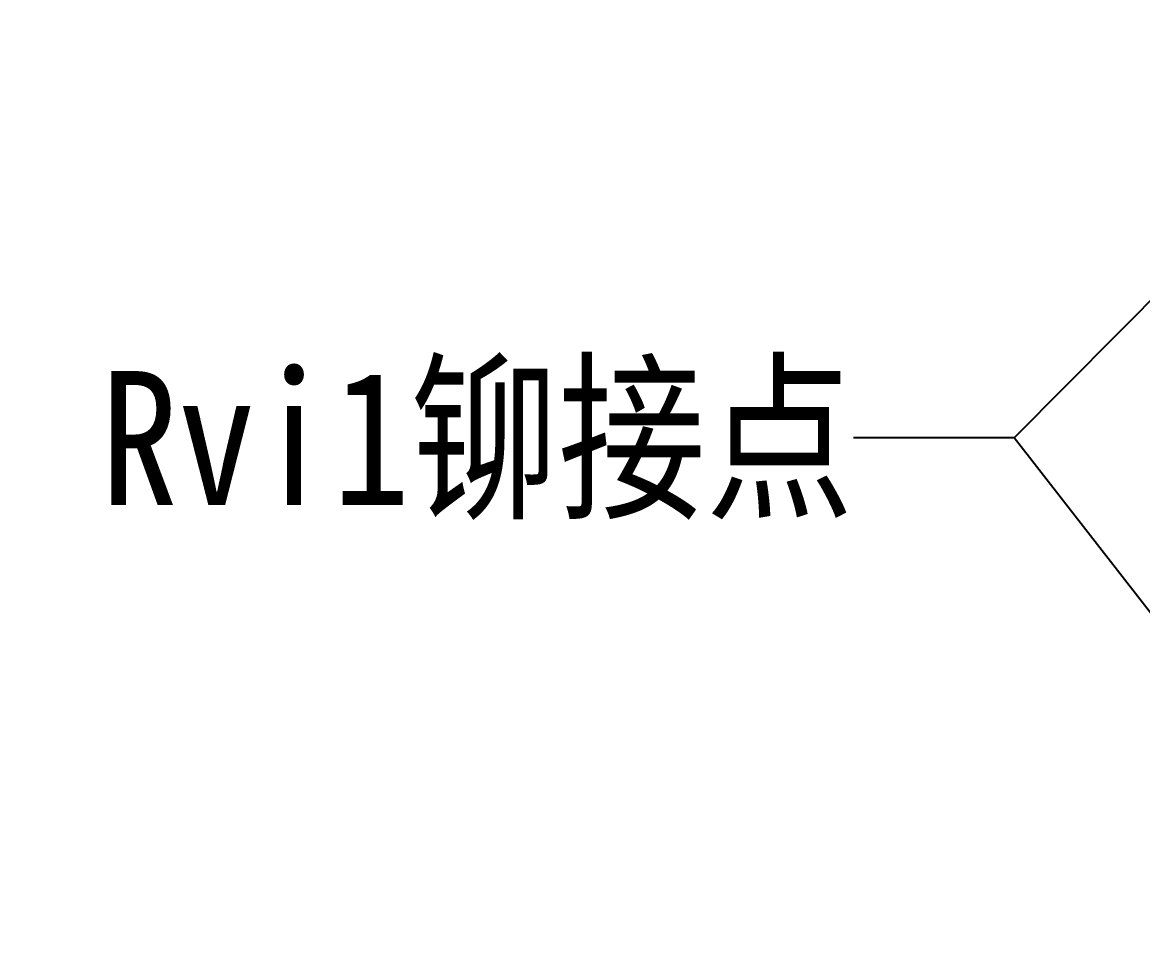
# Model space of a CAD drawing. Header units: millimetres. Extents: x 0 to 8948, y -1340 to 1100.
# Drawn here: x 962.19 to 1004.05, y 493.54 to 528.24 of the extents above; entities that cross this region are included whole.
import ezdxf

# ---------------------------------------------------------------- set-up
doc = ezdxf.new("R2010")
doc.units = ezdxf.units.MM
doc.header["$LTSCALE"] = 85.25
doc.layers.get('0').update_dxf_attribs({"linetype": 'CONTINUOUS'})
doc.styles.get("Standard").update_dxf_attribs({"font": 'txt', "width": 0.85})
doc.dimstyles.get("Standard").update_dxf_attribs({"dimtxt": 2.5, "dimasz": 3.5, "dimexe": 1.5, "dimexo": 1, "dimtad": 1, "dimdsep": 46, "dimtxsty": 'Standard', "dimblk": '_FILLED', "dimblk1": '_FILLED', "dimblk2": '_FILLED', "dimcen": 0.09, "dimadec": 0, "dimazin": 0, "dimtol": 1, "dimtp": 0.01, "dimtm": 0.01, "dimtfac": 1, "dimtofl": 0, "dimtmove": 0, "dimatfit": 3, "dimldrblk": '_FILLED', "dimfxl": 0, "dimtolj": 1, "dimarcsym": 0})

# ---------------------------------------------------------------- blocks, each defined once
blk = doc.blocks.new('_FILLED')
at = {"color": 0, "linetype": 'ByBlock'}
blk.add_solid([(0, 0), (-1, 0.214), (-1, -0.214)], dxfattribs=at)

msp = doc.modelspace()

# ---------------------------------------------------------------- texts
at = {"color": 2, "linetype": 'Continuous', "insert": (993.25, 515.207), "char_height": 5, "width": 44.625, "attachment_point": 3, "line_spacing_factor": 0.9}
msp.add_mtext('Rvi1铆接点', dxfattribs=at)

# ---------------------------------------------------------------- leaders
at = {"color": 2, "linetype": 'Continuous', "annotation_type": 0, "has_hookline": 1, "hookline_direction": 1, "text_width": 30.439}
for points in [[(1014.675, 528.242), (999.25, 512.707), (993.25, 512.707)], [(1014.181, 493.544), (999.25, 512.707), (993.25, 512.707)]]:
    msp.add_leader(points, dimstyle='Standard', override={"dimtad": 0}, dxfattribs=at)

doc.saveas('drawing.dxf')
